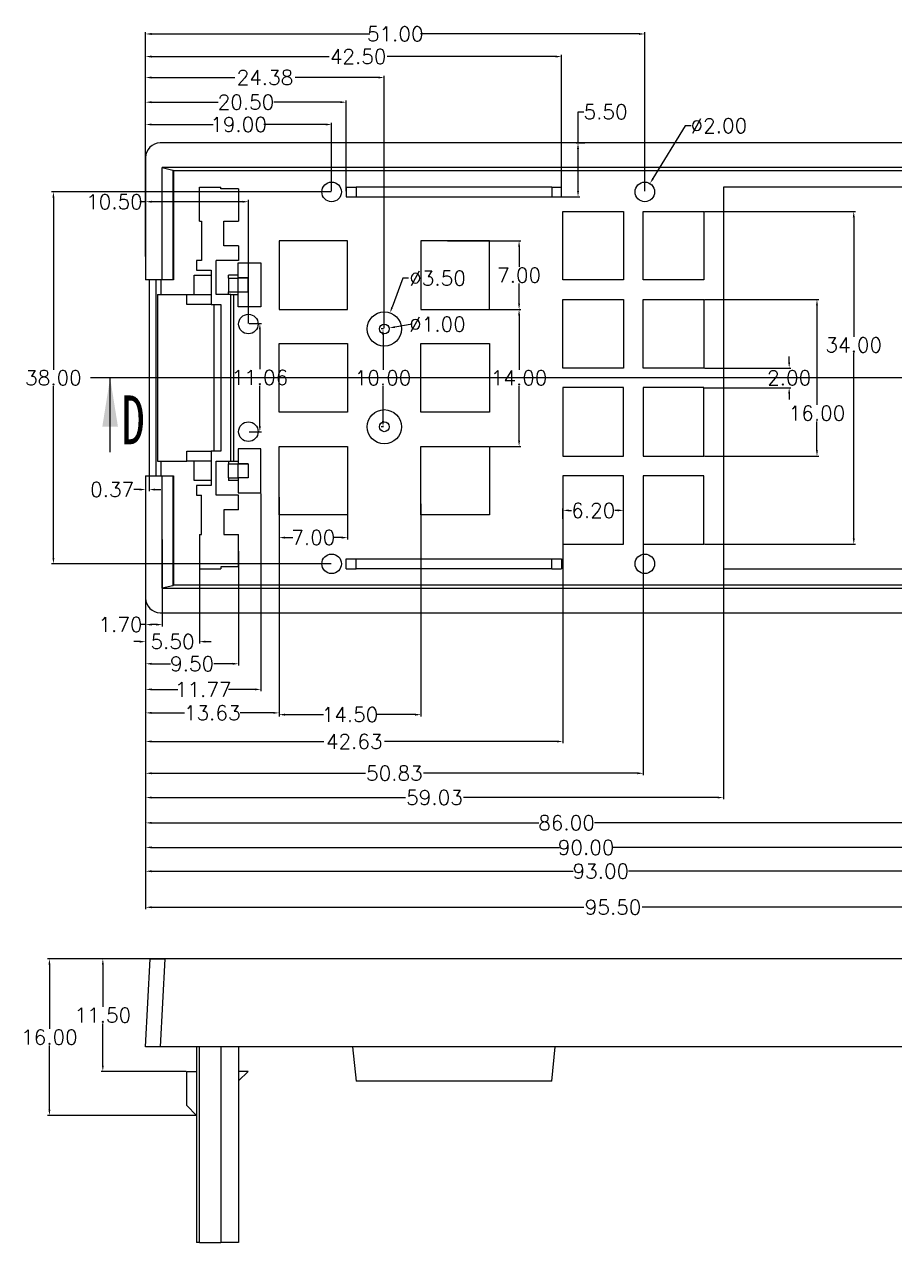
# Model space of a CAD drawing. Header units: inches. Extents: x 1113 to 3281, y 573 to 1166.
# Drawn here: x 2185.3 to 2274.2, y 757.9 to 882.3 of the extents above; entities that cross this region are included whole.
import ezdxf

# ---------------------------------------------------------------- set-up
doc = ezdxf.new("R2010")
doc.units = ezdxf.units.IN
doc.styles.add('SLDTEXTSTYLE6', font='TXT', dxfattribs={"width": 0.7})
doc.styles.get("Standard").update_dxf_attribs({"font": 'txt', "bigfont": 'gbcbig.shx'})
doc.dimstyles.new('2', dxfattribs={"dimtxt": 1.5, "dimasz": 0.6, "dimexe": 0.18, "dimexo": 0.0625, "dimgap": 0.09, "dimtad": 0, "dimtih": 1, "dimtoh": 1, "dimzin": 0, "dimdsep": 46, "dimtxsty": 'Standard', "dimcen": 0, "dimadec": 0, "dimazin": 2, "dimtfac": 1, "dimtofl": 0, "dimtmove": 0, "dimatfit": 3, "dimfxl": 0, "dimtolj": 1, "dimtzin": 0, "dimarcsym": 0})

# ---------------------------------------------------------------- blocks, each defined once
blk = doc.blocks.new('*D367')
at = {"color": 0, "lineweight": -2, "transparency": 16777216}
for p, q in [((2197.72, 829.7), (2197.72, 820.82)), ((2199.42, 829.7), (2199.42, 820.82)), ((2197.72, 821), (2197.12, 821)), ((2198.82, 821), (2198.32, 821))]:
    blk.add_line(p, q, dxfattribs=at)
at = {"color": 0, "transparency": 16777216}
for points in [[(2198.32, 821.1), (2198.32, 820.9), (2197.72, 821)], [(2198.82, 821.1), (2198.82, 820.9), (2199.42, 821)]]:
    blk.add_solid(points, dxfattribs=at)
at = {"layer": 'Defpoints', "color": 0, "transparency": 16777216}
for p in [(2197.72, 829.76), (2199.42, 829.76), (2197.72, 821)]:
    blk.add_point(p, dxfattribs=at)
at = {"color": 0, "transparency": 16777216, "insert": (2195.15, 821), "char_height": 1.5, "attachment_point": 5}
blk.add_mtext('\\A1;1.70', dxfattribs=at)
blk = doc.blocks.new('*D368')
at = {"color": 0, "lineweight": -2, "transparency": 16777216}
for p, q in [((2198.08, 837.54), (2198.08, 834.62)), ((2197.72, 835.35), (2197.72, 834.62)), ((2197.12, 834.8), (2196.52, 834.8)), ((2198.68, 834.8), (2199.28, 834.8))]:
    blk.add_line(p, q, dxfattribs=at)
at = {"color": 0, "transparency": 16777216}
for points in [[(2197.12, 834.9), (2197.12, 834.7), (2197.72, 834.8)], [(2198.68, 834.9), (2198.68, 834.7), (2198.08, 834.8)]]:
    blk.add_solid(points, dxfattribs=at)
at = {"layer": 'Defpoints', "color": 0, "transparency": 16777216}
for p in [(2198.08, 837.61), (2197.72, 835.41), (2197.72, 834.8)]:
    blk.add_point(p, dxfattribs=at)
at = {"color": 0, "transparency": 16777216, "insert": (2194.3, 834.8), "char_height": 1.5, "attachment_point": 5}
blk.add_mtext('\\A1;0.37', dxfattribs=at)
blk = doc.blocks.new('*D369')
at = {"color": 0, "lineweight": -2, "transparency": 16777216}
for p, q in [((2197.72, 830.43), (2197.72, 819.08)), ((2203.22, 828.4), (2203.22, 819.08)), ((2197.12, 819.26), (2196.52, 819.26)), ((2203.82, 819.26), (2204.42, 819.26))]:
    blk.add_line(p, q, dxfattribs=at)
at = {"color": 0, "transparency": 16777216}
for points in [[(2197.12, 819.36), (2197.12, 819.16), (2197.72, 819.26)], [(2203.82, 819.36), (2203.82, 819.16), (2203.22, 819.26)]]:
    blk.add_solid(points, dxfattribs=at)
at = {"layer": 'Defpoints', "color": 0, "transparency": 16777216}
for p in [(2197.72, 830.5), (2203.22, 828.46), (2203.22, 819.26)]:
    blk.add_point(p, dxfattribs=at)
at = {"color": 0, "transparency": 16777216, "insert": (2200.47, 819.26), "char_height": 1.5, "attachment_point": 5}
blk.add_mtext('\\A1;5.50', dxfattribs=at)
blk = doc.blocks.new('*D370')
at = {"color": 0, "lineweight": -2, "transparency": 16777216}
for p, q in [((2197.72, 829.7), (2197.72, 816.82)), ((2207.22, 828.5), (2207.22, 816.82)), ((2198.32, 817), (2200.25, 817)), ((2206.62, 817), (2204.68, 817))]:
    blk.add_line(p, q, dxfattribs=at)
at = {"color": 0, "transparency": 16777216}
for points in [[(2198.32, 817.1), (2198.32, 816.9), (2197.72, 817)], [(2206.62, 817.1), (2206.62, 816.9), (2207.22, 817)]]:
    blk.add_solid(points, dxfattribs=at)
at = {"layer": 'Defpoints', "color": 0, "transparency": 16777216}
for p in [(2197.72, 829.76), (2207.22, 828.56), (2207.22, 817)]:
    blk.add_point(p, dxfattribs=at)
at = {"color": 0, "transparency": 16777216, "insert": (2202.47, 817), "char_height": 1.5, "attachment_point": 5}
blk.add_mtext('\\A1;9.50', dxfattribs=at)
blk = doc.blocks.new('*D371')
at = {"color": 0, "lineweight": -2, "transparency": 16777216}
for p, q in [((2209.49, 834.4), (2209.49, 814.2)), ((2197.72, 831.05), (2197.72, 814.2)), ((2198.32, 814.38), (2201.01, 814.38)), ((2208.89, 814.38), (2206.19, 814.38))]:
    blk.add_line(p, q, dxfattribs=at)
at = {"color": 0, "transparency": 16777216}
for points in [[(2198.32, 814.48), (2198.32, 814.28), (2197.72, 814.38)], [(2208.89, 814.48), (2208.89, 814.28), (2209.49, 814.38)]]:
    blk.add_solid(points, dxfattribs=at)
at = {"layer": 'Defpoints', "color": 0, "transparency": 16777216}
for p in [(2209.49, 834.46), (2197.72, 831.11), (2209.49, 814.38)]:
    blk.add_point(p, dxfattribs=at)
at = {"color": 0, "transparency": 16777216, "insert": (2203.6, 814.38), "char_height": 1.5, "attachment_point": 5}
blk.add_mtext('\\A1;11.77', dxfattribs=at)
blk = doc.blocks.new('*D372')
at = {"color": 0, "lineweight": -2, "transparency": 16777216}
for p, q in [((2211.35, 832.15), (2211.35, 811.8)), ((2197.72, 828.5), (2197.72, 811.8)), ((2198.32, 811.98), (2201.69, 811.98)), ((2210.75, 811.98), (2207.37, 811.98))]:
    blk.add_line(p, q, dxfattribs=at)
at = {"color": 0, "transparency": 16777216}
for points in [[(2198.32, 812.08), (2198.32, 811.88), (2197.72, 811.98)], [(2210.75, 812.08), (2210.75, 811.88), (2211.35, 811.98)]]:
    blk.add_solid(points, dxfattribs=at)
at = {"layer": 'Defpoints', "color": 0, "transparency": 16777216}
for p in [(2211.35, 832.21), (2197.72, 828.56), (2211.35, 811.98)]:
    blk.add_point(p, dxfattribs=at)
at = {"color": 0, "transparency": 16777216, "insert": (2204.53, 811.98), "char_height": 1.5, "attachment_point": 5}
blk.add_mtext('\\A1;13.63', dxfattribs=at)
blk = doc.blocks.new('*D373')
at = {"color": 0, "lineweight": -2, "transparency": 16777216}
for p, q in [((2211.35, 834.03), (2211.35, 811.62)), ((2225.85, 833.34), (2225.85, 811.62)), ((2211.95, 811.8), (2215.88, 811.8)), ((2225.25, 811.8), (2221.31, 811.8))]:
    blk.add_line(p, q, dxfattribs=at)
at = {"color": 0, "transparency": 16777216}
for points in [[(2211.95, 811.9), (2211.95, 811.7), (2211.35, 811.8)], [(2225.25, 811.9), (2225.25, 811.7), (2225.85, 811.8)]]:
    blk.add_solid(points, dxfattribs=at)
at = {"layer": 'Defpoints', "color": 0, "transparency": 16777216}
for p in [(2211.35, 834.09), (2225.85, 833.4), (2225.85, 811.8)]:
    blk.add_point(p, dxfattribs=at)
at = {"color": 0, "transparency": 16777216, "insert": (2218.6, 811.8), "char_height": 1.5, "attachment_point": 5}
blk.add_mtext('\\A1;14.50', dxfattribs=at)
blk = doc.blocks.new('*D374')
at = {"color": 0, "lineweight": -2, "transparency": 16777216}
for p, q in [((2211.35, 834.03), (2211.35, 829.71)), ((2218.35, 833.48), (2218.35, 829.71)), ((2211.95, 829.89), (2212.76, 829.89)), ((2217.75, 829.89), (2216.94, 829.89))]:
    blk.add_line(p, q, dxfattribs=at)
at = {"color": 0, "transparency": 16777216}
for points in [[(2211.95, 829.99), (2211.95, 829.79), (2211.35, 829.89)], [(2217.75, 829.99), (2217.75, 829.79), (2218.35, 829.89)]]:
    blk.add_solid(points, dxfattribs=at)
at = {"layer": 'Defpoints', "color": 0, "transparency": 16777216}
for p in [(2211.35, 834.09), (2218.35, 833.55), (2211.35, 829.89)]:
    blk.add_point(p, dxfattribs=at)
at = {"color": 0, "transparency": 16777216, "insert": (2214.85, 829.89), "char_height": 1.5, "attachment_point": 5}
blk.add_mtext('\\A1;7.00', dxfattribs=at)
blk = doc.blocks.new('*D375')
at = {"color": 0, "lineweight": -2, "transparency": 16777216}
for p, q in [((2240.35, 832.65), (2240.35, 808.88)), ((2197.72, 830.98), (2197.72, 808.88)), ((2198.32, 809.06), (2215.94, 809.06)), ((2239.75, 809.06), (2222.12, 809.06))]:
    blk.add_line(p, q, dxfattribs=at)
at = {"color": 0, "transparency": 16777216}
for points in [[(2198.32, 809.16), (2198.32, 808.96), (2197.72, 809.06)], [(2239.75, 809.16), (2239.75, 808.96), (2240.35, 809.06)]]:
    blk.add_solid(points, dxfattribs=at)
at = {"layer": 'Defpoints', "color": 0, "transparency": 16777216}
for p in [(2240.35, 832.71), (2197.72, 831.05), (2240.35, 809.06)]:
    blk.add_point(p, dxfattribs=at)
at = {"color": 0, "transparency": 16777216, "insert": (2219.03, 809.06), "char_height": 1.5, "attachment_point": 5}
blk.add_mtext('\\A1;42.63', dxfattribs=at)
blk = doc.blocks.new('*D376')
at = {"color": 0, "lineweight": -2, "transparency": 16777216}
for p, q in [((2248.55, 832.65), (2248.55, 805.63)), ((2197.72, 828.44), (2197.72, 805.63)), ((2198.32, 805.81), (2220.17, 805.81)), ((2247.95, 805.81), (2226.1, 805.81))]:
    blk.add_line(p, q, dxfattribs=at)
at = {"color": 0, "transparency": 16777216}
for points in [[(2198.32, 805.91), (2198.32, 805.71), (2197.72, 805.81)], [(2247.95, 805.91), (2247.95, 805.71), (2248.55, 805.81)]]:
    blk.add_solid(points, dxfattribs=at)
at = {"layer": 'Defpoints', "color": 0, "transparency": 16777216}
for p in [(2248.55, 832.71), (2197.72, 828.5), (2197.72, 805.81)]:
    blk.add_point(p, dxfattribs=at)
at = {"color": 0, "transparency": 16777216, "insert": (2223.13, 805.81), "char_height": 1.5, "attachment_point": 5}
blk.add_mtext('\\A1;50.83', dxfattribs=at)
blk = doc.blocks.new('*D377')
at = {"color": 0, "lineweight": -2, "transparency": 16777216}
for p, q in [((2240.35, 831.81), (2240.35, 832.85)), ((2246.55, 831.81), (2246.55, 832.85)), ((2240.95, 832.67), (2241.23, 832.67)), ((2245.95, 832.67), (2245.66, 832.67))]:
    blk.add_line(p, q, dxfattribs=at)
at = {"color": 0, "transparency": 16777216}
for points in [[(2240.95, 832.77), (2240.95, 832.57), (2240.35, 832.67)], [(2245.95, 832.77), (2245.95, 832.57), (2246.55, 832.67)]]:
    blk.add_solid(points, dxfattribs=at)
at = {"layer": 'Defpoints', "color": 0, "transparency": 16777216}
for p in [(2240.35, 832.67), (2240.35, 831.75), (2246.55, 831.75)]:
    blk.add_point(p, dxfattribs=at)
at = {"color": 0, "transparency": 16777216, "insert": (2243.45, 832.67), "char_height": 1.5, "attachment_point": 5}
blk.add_mtext('\\A1;6.20', dxfattribs=at)
blk = doc.blocks.new('*D378')
at = {"color": 0, "lineweight": -2, "transparency": 16777216}
for p, q in [((2256.75, 830.74), (2256.75, 803.15)), ((2197.72, 828.5), (2197.72, 803.15)), ((2198.32, 803.33), (2224.27, 803.33)), ((2256.15, 803.33), (2230.2, 803.33))]:
    blk.add_line(p, q, dxfattribs=at)
at = {"color": 0, "transparency": 16777216}
for points in [[(2198.32, 803.43), (2198.32, 803.23), (2197.72, 803.33)], [(2256.15, 803.43), (2256.15, 803.23), (2256.75, 803.33)]]:
    blk.add_solid(points, dxfattribs=at)
at = {"layer": 'Defpoints', "color": 0, "transparency": 16777216}
for p in [(2256.75, 830.8), (2197.72, 828.56), (2256.75, 803.33)]:
    blk.add_point(p, dxfattribs=at)
at = {"color": 0, "transparency": 16777216, "insert": (2227.23, 803.33), "char_height": 1.5, "attachment_point": 5}
blk.add_mtext('\\A1;59.03', dxfattribs=at)
blk = doc.blocks.new('*D379')
at = {"color": 0, "lineweight": -2, "transparency": 16777216}
for p, q in [((2197.72, 829.02), (2197.72, 800.56)), ((2283.72, 828.5), (2283.72, 800.56)), ((2198.32, 800.74), (2237.88, 800.74)), ((2283.12, 800.74), (2243.56, 800.74))]:
    blk.add_line(p, q, dxfattribs=at)
at = {"color": 0, "transparency": 16777216}
for points in [[(2198.32, 800.84), (2198.32, 800.64), (2197.72, 800.74)], [(2283.12, 800.84), (2283.12, 800.64), (2283.72, 800.74)]]:
    blk.add_solid(points, dxfattribs=at)
at = {"layer": 'Defpoints', "color": 0, "transparency": 16777216}
for p in [(2197.72, 829.09), (2283.72, 828.56), (2197.72, 800.74)]:
    blk.add_point(p, dxfattribs=at)
at = {"color": 0, "transparency": 16777216, "insert": (2240.72, 800.74), "char_height": 1.5, "attachment_point": 5}
blk.add_mtext('\\A1;86.00', dxfattribs=at)
blk = doc.blocks.new('*D380')
at = {"color": 0, "lineweight": -2, "transparency": 16777216}
for p, q in [((2287.72, 828.4), (2287.72, 798.06)), ((2197.72, 827.2), (2197.72, 798.06)), ((2198.32, 798.24), (2240, 798.24)), ((2287.12, 798.24), (2245.43, 798.24))]:
    blk.add_line(p, q, dxfattribs=at)
at = {"color": 0, "transparency": 16777216}
for points in [[(2198.32, 798.34), (2198.32, 798.14), (2197.72, 798.24)], [(2287.12, 798.34), (2287.12, 798.14), (2287.72, 798.24)]]:
    blk.add_solid(points, dxfattribs=at)
at = {"layer": 'Defpoints', "color": 0, "transparency": 16777216}
for p in [(2287.72, 828.46), (2197.72, 827.27), (2197.72, 798.24)]:
    blk.add_point(p, dxfattribs=at)
at = {"color": 0, "transparency": 16777216, "insert": (2242.72, 798.24), "char_height": 1.5, "attachment_point": 5}
blk.add_mtext('\\A1;90.00', dxfattribs=at)
blk = doc.blocks.new('*D381')
at = {"color": 0, "lineweight": -2, "transparency": 16777216}
for p, q in [((2290.71, 827.72), (2290.71, 795.62)), ((2197.72, 825.2), (2197.72, 795.62)), ((2198.32, 795.8), (2241.38, 795.8)), ((2290.11, 795.8), (2247.06, 795.8))]:
    blk.add_line(p, q, dxfattribs=at)
at = {"color": 0, "transparency": 16777216}
for points in [[(2198.32, 795.9), (2198.32, 795.7), (2197.72, 795.8)], [(2290.11, 795.9), (2290.11, 795.7), (2290.71, 795.8)]]:
    blk.add_solid(points, dxfattribs=at)
at = {"layer": 'Defpoints', "color": 0, "transparency": 16777216}
for p in [(2290.71, 827.78), (2197.72, 825.26), (2290.71, 795.8)]:
    blk.add_point(p, dxfattribs=at)
at = {"color": 0, "transparency": 16777216, "insert": (2244.22, 795.8), "char_height": 1.5, "attachment_point": 5}
blk.add_mtext('\\A1;93.00', dxfattribs=at)
blk = doc.blocks.new('*D382')
at = {"color": 0, "lineweight": -2, "transparency": 16777216}
for p, q in [((2293.22, 826.85), (2293.22, 791.94)), ((2197.72, 825.2), (2197.72, 791.94)), ((2198.32, 792.12), (2242.5, 792.12)), ((2292.62, 792.12), (2248.43, 792.12))]:
    blk.add_line(p, q, dxfattribs=at)
at = {"color": 0, "transparency": 16777216}
for points in [[(2198.32, 792.22), (2198.32, 792.02), (2197.72, 792.12)], [(2292.62, 792.22), (2292.62, 792.02), (2293.22, 792.12)]]:
    blk.add_solid(points, dxfattribs=at)
at = {"layer": 'Defpoints', "color": 0, "transparency": 16777216}
for p in [(2293.22, 826.91), (2197.72, 825.26), (2197.72, 792.12)]:
    blk.add_point(p, dxfattribs=at)
at = {"color": 0, "transparency": 16777216, "insert": (2245.47, 792.12), "char_height": 1.5, "attachment_point": 5}
blk.add_mtext('\\A1;95.50', dxfattribs=at)
blk = doc.blocks.new('*D383')
at = {"color": 0, "lineweight": -2, "transparency": 16777216}
for p, q in [((2197.72, 863.51), (2197.72, 872.28)), ((2198.32, 872.1), (2204.63, 872.1)), ((2216.12, 872.1), (2209.81, 872.1)), ((2216.72, 865.28), (2216.72, 872.28))]:
    blk.add_line(p, q, dxfattribs=at)
at = {"color": 0, "transparency": 16777216}
for points in [[(2198.32, 872.2), (2198.32, 872), (2197.72, 872.1)], [(2216.12, 872.2), (2216.12, 872), (2216.72, 872.1)]]:
    blk.add_solid(points, dxfattribs=at)
at = {"layer": 'Defpoints', "color": 0, "transparency": 16777216}
for p in [(2216.72, 872.1), (2216.72, 865.21), (2197.72, 863.45)]:
    blk.add_point(p, dxfattribs=at)
at = {"color": 0, "transparency": 16777216, "insert": (2207.22, 872.1), "char_height": 1.5, "attachment_point": 5}
blk.add_mtext('\\A1;19.00', dxfattribs=at)
blk = doc.blocks.new('*D384')
at = {"color": 0, "lineweight": -2, "transparency": 16777216}
for p, q in [((2197.72, 863.51), (2197.72, 874.56)), ((2198.32, 874.38), (2205.13, 874.38)), ((2217.62, 874.38), (2210.81, 874.38)), ((2218.22, 865.28), (2218.22, 874.56))]:
    blk.add_line(p, q, dxfattribs=at)
at = {"color": 0, "transparency": 16777216}
for points in [[(2198.32, 874.48), (2198.32, 874.28), (2197.72, 874.38)], [(2217.62, 874.48), (2217.62, 874.28), (2218.22, 874.38)]]:
    blk.add_solid(points, dxfattribs=at)
at = {"layer": 'Defpoints', "color": 0, "transparency": 16777216}
for p in [(2218.22, 874.38), (2218.22, 865.21), (2197.72, 863.45)]:
    blk.add_point(p, dxfattribs=at)
at = {"color": 0, "transparency": 16777216, "insert": (2207.97, 874.38), "char_height": 1.5, "attachment_point": 5}
blk.add_mtext('\\A1;20.50', dxfattribs=at)
blk = doc.blocks.new('*D385')
at = {"color": 0, "lineweight": -2, "transparency": 16777216}
for p, q in [((2197.72, 863.51), (2197.72, 879.22)), ((2198.32, 879.04), (2216.46, 879.04)), ((2239.62, 879.04), (2222.39, 879.04)), ((2240.22, 865.18), (2240.22, 879.22))]:
    blk.add_line(p, q, dxfattribs=at)
at = {"color": 0, "transparency": 16777216}
for points in [[(2198.32, 879.14), (2198.32, 878.94), (2197.72, 879.04)], [(2239.62, 879.14), (2239.62, 878.94), (2240.22, 879.04)]]:
    blk.add_solid(points, dxfattribs=at)
at = {"layer": 'Defpoints', "color": 0, "transparency": 16777216}
for p in [(2197.72, 879.04), (2240.22, 865.12), (2197.72, 863.45)]:
    blk.add_point(p, dxfattribs=at)
at = {"color": 0, "transparency": 16777216, "insert": (2219.43, 879.04), "char_height": 1.5, "attachment_point": 5}
blk.add_mtext('\\A1;42.50', dxfattribs=at)
blk = doc.blocks.new('*D386')
at = {"color": 0, "lineweight": -2, "transparency": 16777216}
for p, q in [((2197.72, 863.51), (2197.72, 881.53)), ((2198.32, 881.35), (2220.63, 881.35)), ((2248.12, 881.35), (2225.81, 881.35)), ((2248.72, 865.28), (2248.72, 881.53))]:
    blk.add_line(p, q, dxfattribs=at)
at = {"color": 0, "transparency": 16777216}
for points in [[(2198.32, 881.45), (2198.32, 881.25), (2197.72, 881.35)], [(2248.12, 881.45), (2248.12, 881.25), (2248.72, 881.35)]]:
    blk.add_solid(points, dxfattribs=at)
at = {"layer": 'Defpoints', "color": 0, "transparency": 16777216}
for p in [(2248.72, 881.35), (2248.72, 865.21), (2197.72, 863.45)]:
    blk.add_point(p, dxfattribs=at)
at = {"color": 0, "transparency": 16777216, "insert": (2223.22, 881.35), "char_height": 1.5, "attachment_point": 5}
blk.add_mtext('\\A1;51.00', dxfattribs=at)
blk = doc.blocks.new('*D387')
at = {"color": 0, "lineweight": -2, "transparency": 16777216}
for p, q in [((2197.72, 864.21), (2197.12, 864.21)), ((2197.72, 861.34), (2197.72, 864.39)), ((2207.62, 864.21), (2198.32, 864.21)), ((2208.22, 851.78), (2208.22, 864.39))]:
    blk.add_line(p, q, dxfattribs=at)
at = {"color": 0, "transparency": 16777216}
for points in [[(2198.32, 864.31), (2198.32, 864.11), (2197.72, 864.21)], [(2207.62, 864.31), (2207.62, 864.11), (2208.22, 864.21)]]:
    blk.add_solid(points, dxfattribs=at)
at = {"layer": 'Defpoints', "color": 0, "transparency": 16777216}
for p in [(2208.22, 864.21), (2197.72, 861.28), (2208.22, 851.71)]:
    blk.add_point(p, dxfattribs=at)
at = {"color": 0, "transparency": 16777216, "insert": (2194.53, 864.21), "char_height": 1.5, "attachment_point": 5}
blk.add_mtext('\\A1;10.50', dxfattribs=at)
blk = doc.blocks.new('*D388')
at = {"color": 0, "lineweight": -2, "transparency": 16777216}
for p, q in [((2197.72, 858.63), (2197.72, 877.08)), ((2198.32, 876.9), (2206.82, 876.9)), ((2221.5, 876.9), (2213, 876.9)), ((2222.1, 851.28), (2222.1, 877.08))]:
    blk.add_line(p, q, dxfattribs=at)
at = {"color": 0, "transparency": 16777216}
for points in [[(2198.32, 877), (2198.32, 876.8), (2197.72, 876.9)], [(2221.5, 877), (2221.5, 876.8), (2222.1, 876.9)]]:
    blk.add_solid(points, dxfattribs=at)
at = {"layer": 'Defpoints', "color": 0, "transparency": 16777216}
for p in [(2222.1, 876.9), (2197.72, 858.57), (2222.1, 851.21)]:
    blk.add_point(p, dxfattribs=at)
at = {"color": 0, "transparency": 16777216, "insert": (2209.91, 876.9), "char_height": 1.5, "attachment_point": 5}
blk.add_mtext('\\A1;24.38', dxfattribs=at)
blk = doc.blocks.new('*D396')
at = {"color": 0, "lineweight": -2, "transparency": 16777216}
for p, q in [((2263.46, 847.81), (2263.46, 848.41)), ((2254.81, 847.21), (2263.64, 847.21)), ((2254.81, 845.21), (2263.64, 845.21)), ((2263.46, 844.61), (2263.46, 844.01))]:
    blk.add_line(p, q, dxfattribs=at)
at = {"color": 0, "transparency": 16777216}
for points in [[(2263.36, 847.81), (2263.56, 847.81), (2263.46, 847.21)], [(2263.36, 844.61), (2263.56, 844.61), (2263.46, 845.21)]]:
    blk.add_solid(points, dxfattribs=at)
at = {"layer": 'Defpoints', "color": 0, "transparency": 16777216}
for p in [(2254.75, 847.21), (2263.46, 847.21), (2254.75, 845.21)]:
    blk.add_point(p, dxfattribs=at)
at = {"color": 0, "transparency": 16777216, "insert": (2263.46, 846.21), "char_height": 1.5, "attachment_point": 5}
blk.add_mtext('\\A1;2.00', dxfattribs=at)
blk = doc.blocks.new('*D397')
at = {"color": 0, "lineweight": -2, "transparency": 16777216}
for p, q in [((2254.81, 854.21), (2266.48, 854.21)), ((2266.3, 853.61), (2266.3, 843.44)), ((2266.3, 838.81), (2266.3, 841.76)), ((2254.81, 838.21), (2266.48, 838.21))]:
    blk.add_line(p, q, dxfattribs=at)
at = {"color": 0, "transparency": 16777216}
for points in [[(2266.2, 853.61), (2266.4, 853.61), (2266.3, 854.21)], [(2266.2, 838.81), (2266.4, 838.81), (2266.3, 838.21)]]:
    blk.add_solid(points, dxfattribs=at)
at = {"layer": 'Defpoints', "color": 0, "transparency": 16777216}
for p in [(2254.75, 854.21), (2266.3, 854.21), (2254.75, 838.21)]:
    blk.add_point(p, dxfattribs=at)
at = {"color": 0, "transparency": 16777216, "insert": (2266.3, 842.6), "char_height": 1.5, "attachment_point": 5}
blk.add_mtext('\\A1;16.00', dxfattribs=at)
blk = doc.blocks.new('*D398')
at = {"color": 0, "lineweight": -2, "transparency": 16777216}
for p, q in [((2254.81, 863.21), (2270.24, 863.21)), ((2270.06, 862.61), (2270.06, 850.41)), ((2270.06, 829.81), (2270.06, 848.73)), ((2254.81, 829.21), (2270.24, 829.21))]:
    blk.add_line(p, q, dxfattribs=at)
at = {"color": 0, "transparency": 16777216}
for points in [[(2269.96, 862.61), (2270.16, 862.61), (2270.06, 863.21)], [(2269.96, 829.81), (2270.16, 829.81), (2270.06, 829.21)]]:
    blk.add_solid(points, dxfattribs=at)
at = {"layer": 'Defpoints', "color": 0, "transparency": 16777216}
for p in [(2254.75, 863.21), (2270.06, 863.21), (2254.75, 829.21)]:
    blk.add_point(p, dxfattribs=at)
at = {"color": 0, "transparency": 16777216, "insert": (2270.06, 849.57), "char_height": 1.5, "attachment_point": 5}
blk.add_mtext('\\A1;34.00', dxfattribs=at)
blk = doc.blocks.new('*D399')
at = {"color": 0, "lineweight": -2, "transparency": 16777216}
for p, q in [((2222.03, 851.21), (2221.79, 851.21)), ((2221.97, 850.61), (2221.97, 847.05)), ((2221.97, 841.81), (2221.97, 845.37)), ((2222.03, 841.21), (2221.79, 841.21))]:
    blk.add_line(p, q, dxfattribs=at)
at = {"color": 0, "transparency": 16777216}
for points in [[(2221.87, 850.61), (2222.07, 850.61), (2221.97, 851.21)], [(2221.87, 841.81), (2222.07, 841.81), (2221.97, 841.21)]]:
    blk.add_solid(points, dxfattribs=at)
at = {"layer": 'Defpoints', "color": 0, "transparency": 16777216}
for p in [(2221.97, 851.21), (2222.1, 851.21), (2222.1, 841.21)]:
    blk.add_point(p, dxfattribs=at)
at = {"color": 0, "transparency": 16777216, "insert": (2221.97, 846.21), "char_height": 1.5, "attachment_point": 5}
blk.add_mtext('\\A1;10.00', dxfattribs=at)
blk = doc.blocks.new('*D400')
at = {"color": 0, "lineweight": -2, "transparency": 16777216}
for p, q in [((2208.28, 851.78), (2209.57, 851.78)), ((2209.39, 851.18), (2209.39, 847.09)), ((2209.39, 841.31), (2209.39, 845.41)), ((2208.28, 840.71), (2209.57, 840.71))]:
    blk.add_line(p, q, dxfattribs=at)
at = {"color": 0, "transparency": 16777216}
for points in [[(2209.29, 851.18), (2209.49, 851.18), (2209.39, 851.78)], [(2209.29, 841.31), (2209.49, 841.31), (2209.39, 840.71)]]:
    blk.add_solid(points, dxfattribs=at)
at = {"layer": 'Defpoints', "color": 0, "transparency": 16777216}
for p in [(2208.22, 851.78), (2209.39, 851.78), (2208.22, 840.71)]:
    blk.add_point(p, dxfattribs=at)
at = {"color": 0, "transparency": 16777216, "insert": (2209.39, 846.25), "char_height": 1.5, "attachment_point": 5}
blk.add_mtext('\\A1;11.06', dxfattribs=at)
blk = doc.blocks.new('*D401')
at = {"color": 0, "lineweight": -2, "transparency": 16777216}
for p, q in [((2231.54, 853.21), (2236.05, 853.21)), ((2235.87, 852.61), (2235.87, 847.05)), ((2235.87, 839.81), (2235.87, 845.37)), ((2232.91, 839.21), (2236.05, 839.21))]:
    blk.add_line(p, q, dxfattribs=at)
at = {"color": 0, "transparency": 16777216}
for points in [[(2235.77, 852.61), (2235.97, 852.61), (2235.87, 853.21)], [(2235.77, 839.81), (2235.97, 839.81), (2235.87, 839.21)]]:
    blk.add_solid(points, dxfattribs=at)
at = {"layer": 'Defpoints', "color": 0, "transparency": 16777216}
for p in [(2231.48, 853.21), (2235.87, 853.21), (2232.85, 839.21)]:
    blk.add_point(p, dxfattribs=at)
at = {"color": 0, "transparency": 16777216, "insert": (2235.87, 846.21), "char_height": 1.5, "attachment_point": 5}
blk.add_mtext('\\A1;14.00', dxfattribs=at)
blk = doc.blocks.new('*D402')
at = {"color": 0, "lineweight": -2, "transparency": 16777216}
for p, q in [((2228.57, 860.21), (2236.05, 860.21)), ((2235.87, 859.61), (2235.87, 857.55)), ((2235.87, 853.81), (2235.87, 855.87)), ((2229.41, 853.21), (2236.05, 853.21))]:
    blk.add_line(p, q, dxfattribs=at)
at = {"color": 0, "transparency": 16777216}
for points in [[(2235.77, 859.61), (2235.97, 859.61), (2235.87, 860.21)], [(2235.77, 853.81), (2235.97, 853.81), (2235.87, 853.21)]]:
    blk.add_solid(points, dxfattribs=at)
at = {"layer": 'Defpoints', "color": 0, "transparency": 16777216}
for p in [(2228.5, 860.21), (2235.87, 860.21), (2229.35, 853.21)]:
    blk.add_point(p, dxfattribs=at)
at = {"color": 0, "transparency": 16777216, "insert": (2235.87, 856.71), "char_height": 1.5, "attachment_point": 5}
blk.add_mtext('\\A1;7.00', dxfattribs=at)
blk = doc.blocks.new('*D403')
at = {"color": 0, "lineweight": -2, "transparency": 16777216}
for p, q in [((2241.89, 870.21), (2241.89, 873.4)), ((2241.89, 873.4), (2242.49, 873.4)), ((2242.57, 870.21), (2241.71, 870.21)), ((2241.89, 865.31), (2241.89, 869.61)), ((2235.94, 864.71), (2242.07, 864.71))]:
    blk.add_line(p, q, dxfattribs=at)
at = {"color": 0, "transparency": 16777216}
for points in [[(2241.79, 869.61), (2241.99, 869.61), (2241.89, 870.21)], [(2241.79, 865.31), (2241.99, 865.31), (2241.89, 864.71)]]:
    blk.add_solid(points, dxfattribs=at)
at = {"layer": 'Defpoints', "color": 0, "transparency": 16777216}
for p in [(2241.89, 870.21), (2242.64, 870.21), (2235.87, 864.71)]:
    blk.add_point(p, dxfattribs=at)
at = {"color": 0, "transparency": 16777216, "insert": (2244.71, 873.4), "char_height": 1.5, "attachment_point": 5}
blk.add_mtext('\\A1;5.50', dxfattribs=at)
blk = doc.blocks.new('*D404')
at = {"color": 0, "lineweight": -2, "transparency": 16777216}
for p, q in [((2216.66, 865.21), (2188.12, 865.21)), ((2188.3, 864.61), (2188.3, 847.05)), ((2188.3, 827.81), (2188.3, 845.37)), ((2216.66, 827.21), (2188.12, 827.21))]:
    blk.add_line(p, q, dxfattribs=at)
at = {"color": 0, "transparency": 16777216}
for points in [[(2188.2, 864.61), (2188.4, 864.61), (2188.3, 865.21)], [(2188.2, 827.81), (2188.4, 827.81), (2188.3, 827.21)]]:
    blk.add_solid(points, dxfattribs=at)
at = {"layer": 'Defpoints', "color": 0, "transparency": 16777216}
for p in [(2216.72, 865.21), (2188.3, 827.21), (2216.72, 827.21)]:
    blk.add_point(p, dxfattribs=at)
at = {"color": 0, "transparency": 16777216, "insert": (2188.3, 846.21), "char_height": 1.5, "attachment_point": 5}
blk.add_mtext('\\A1;38.00', dxfattribs=at)
blk = doc.blocks.new('*D405')
at = {"color": 0, "lineweight": -2, "transparency": 16777216}
for p, q in [((2223.98, 856.4), (2222.9, 853.42)), ((2224.58, 856.4), (2223.98, 856.4))]:
    blk.add_line(p, q, dxfattribs=at)
at = {"color": 0, "transparency": 16777216}
blk.add_solid([(2222.8, 853.46), (2222.99, 853.39), (2222.69, 852.86)], dxfattribs=at)
at = {"layer": 'Defpoints', "color": 0, "transparency": 16777216}
for p in [(2222.69, 852.86), (2221.5, 849.57)]:
    blk.add_point(p, dxfattribs=at)
at = {"color": 0, "transparency": 16777216, "insert": (2227.54, 856.4), "char_height": 1.5, "attachment_point": 5}
blk.add_mtext('\\A1;∅3.50', dxfattribs=at)
blk = doc.blocks.new('*D406')
at = {"color": 0, "lineweight": -2, "transparency": 16777216}
blk.add_line((2224.94, 851.69), (2223.18, 851.39), dxfattribs=at)
at = {"color": 0, "transparency": 16777216}
blk.add_solid([(2223.16, 851.49), (2223.2, 851.3), (2222.59, 851.3)], dxfattribs=at)
at = {"layer": 'Defpoints', "color": 0, "transparency": 16777216}
for p in [(2221.6, 851.13), (2222.59, 851.3)]:
    blk.add_point(p, dxfattribs=at)
at = {"color": 0, "transparency": 16777216, "insert": (2227.53, 851.69), "char_height": 1.5, "attachment_point": 5}
blk.add_mtext('\\A1;∅1.00', dxfattribs=at)
blk = doc.blocks.new('*D407')
at = {"color": 0, "lineweight": -2, "transparency": 16777216}
for p, q in [((2252.84, 871.98), (2249.55, 866.58)), ((2253.44, 871.98), (2252.84, 871.98))]:
    blk.add_line(p, q, dxfattribs=at)
at = {"color": 0, "transparency": 16777216}
blk.add_solid([(2249.47, 866.63), (2249.64, 866.53), (2249.24, 866.07)], dxfattribs=at)
at = {"layer": 'Defpoints', "color": 0, "transparency": 16777216}
for p in [(2249.24, 866.07), (2248.2, 864.36)]:
    blk.add_point(p, dxfattribs=at)
at = {"color": 0, "transparency": 16777216, "insert": (2256.28, 871.98), "char_height": 1.5, "attachment_point": 5}
blk.add_mtext('\\A1;∅2.00', dxfattribs=at)
blk = doc.blocks.new('*D413')
at = {"color": 0, "lineweight": -2, "transparency": 16777216}
for p, q in [((2202.33, 786.85), (2193.17, 786.85)), ((2193.35, 786.25), (2193.35, 781.94)), ((2193.35, 775.95), (2193.35, 780.26)), ((2201.86, 775.35), (2193.17, 775.35))]:
    blk.add_line(p, q, dxfattribs=at)
at = {"color": 0, "transparency": 16777216}
for points in [[(2193.25, 786.25), (2193.45, 786.25), (2193.35, 786.85)], [(2193.25, 775.95), (2193.45, 775.95), (2193.35, 775.35)]]:
    blk.add_solid(points, dxfattribs=at)
at = {"layer": 'Defpoints', "color": 0, "transparency": 16777216}
for p in [(2202.4, 786.85), (2193.35, 775.35), (2201.92, 775.35)]:
    blk.add_point(p, dxfattribs=at)
at = {"color": 0, "transparency": 16777216, "insert": (2193.35, 781.1), "char_height": 1.5, "attachment_point": 5}
blk.add_mtext('\\A1;11.50', dxfattribs=at)
blk = doc.blocks.new('*D414')
at = {"color": 0, "lineweight": -2, "transparency": 16777216}
for p, q in [((2204.38, 786.85), (2187.71, 786.85)), ((2187.89, 786.25), (2187.89, 779.69)), ((2187.89, 771.45), (2187.89, 778.01)), ((2202.86, 770.85), (2187.71, 770.85))]:
    blk.add_line(p, q, dxfattribs=at)
at = {"color": 0, "transparency": 16777216}
for points in [[(2187.79, 786.25), (2187.99, 786.25), (2187.89, 786.85)], [(2187.79, 771.45), (2187.99, 771.45), (2187.89, 770.85)]]:
    blk.add_solid(points, dxfattribs=at)
at = {"layer": 'Defpoints', "color": 0, "transparency": 16777216}
for p in [(2187.89, 786.85), (2204.45, 786.85), (2202.92, 770.85)]:
    blk.add_point(p, dxfattribs=at)
at = {"color": 0, "transparency": 16777216, "insert": (2187.89, 778.85), "char_height": 1.5, "attachment_point": 5}
blk.add_mtext('\\A1;16.00', dxfattribs=at)

msp = doc.modelspace()

# ---------------------------------------------------------------- linework, layer by layer
at = {"color": 7, "linetype": 'Continuous', "lineweight": 15}
for p, q in [((2291.72, 870.214), (2199.216, 870.214)), ((2197.718, 868.716), (2197.718, 856.214)), ((2199.421, 867.711), (2200.483, 867.449)), ((2290.714, 867.711), (2199.421, 867.711)), ((2199.421, 856.214), (2199.421, 867.711)), ((2200.483, 867.449), (2200.562, 867.37)), ((2200.483, 867.449), (2200.483, 856.214)), ((2284.218, 867.37), (2200.562, 867.37)), ((2200.562, 867.37), (2200.562, 856.214)), ((2203.218, 862.214), (2203.218, 865.714)), ((2203.218, 865.714), (2205.418, 865.714)), ((2205.418, 865.514), (2205.418, 865.714)), ((2207.218, 865.514), (2205.418, 865.514)), ((2207.218, 865.514), (2207.218, 862.214)), ((2218.218, 865.714), (2218.218, 864.714)), ((2218.218, 865.714), (2219.218, 865.714)), ((2219.218, 865.714), (2219.218, 864.714)), ((2239.218, 865.714), (2219.218, 865.714)), ((2239.218, 865.714), (2239.218, 864.714)), ((2239.218, 865.714), (2240.218, 865.714)), ((2240.218, 864.714), (2240.218, 865.714)), ((2283.718, 865.714), (2256.746, 865.714)), ((2256.746, 865.714), (2256.746, 826.714)), ((2218.218, 864.714), (2219.218, 864.714)), ((2219.218, 864.714), (2239.218, 864.714)), ((2239.218, 864.714), (2240.218, 864.714)), ((2240.346, 856.214), (2240.346, 863.214)), ((2240.346, 863.214), (2246.546, 863.214)), ((2246.546, 863.214), (2246.546, 856.214)), ((2248.546, 856.214), (2248.546, 863.214)), ((2248.546, 863.214), (2254.746, 863.214)), ((2254.746, 863.214), (2254.746, 856.214)), ((2203.218, 862.214), (2203.418, 862.214)), ((2203.418, 862.214), (2203.418, 858.214)), ((2205.718, 862.214), (2207.218, 862.214)), ((2205.718, 859.714), (2205.718, 862.214)), ((2218.346, 860.214), (2211.346, 860.214)), ((2211.346, 860.214), (2211.346, 853.214)), ((2218.346, 853.214), (2218.346, 860.214)), ((2232.846, 860.214), (2225.846, 860.214)), ((2225.846, 860.214), (2225.846, 853.214)), ((2232.846, 853.214), (2232.846, 860.214)), ((2207.218, 859.714), (2205.718, 859.714)), ((2207.218, 859.714), (2207.218, 858.214)), ((2203.418, 858.214), (2202.918, 858.214)), ((2202.918, 858.214), (2202.918, 857.214)), ((2204.918, 854.714), (2204.918, 858.214)), ((2207.218, 858.214), (2204.918, 858.214)), ((2207.189, 857.964), (2209.489, 857.964)), ((2207.189, 856.714), (2207.189, 857.964)), ((2209.489, 857.964), (2209.489, 853.464)), ((2202.689, 856.714), (2204.418, 856.714)), ((2202.689, 854.714), (2202.689, 856.714)), ((2202.918, 857.214), (2204.418, 857.214)), ((2204.418, 857.214), (2204.418, 853.714)), ((2207.189, 856.714), (2206.189, 856.714)), ((2206.189, 856.414), (2206.189, 856.714)), ((2206.189, 856.414), (2206.189, 855.014)), ((2206.189, 856.414), (2207.189, 856.414)), ((2207.189, 856.444), (2207.189, 856.714)), ((2208.189, 856.444), (2207.189, 856.444)), ((2207.189, 856.414), (2208.189, 856.444)), ((2207.189, 855.014), (2207.189, 856.414)), ((2208.189, 854.984), (2208.189, 856.444)), ((2199.421, 856.214), (2197.718, 856.214)), ((2198.085, 856.214), (2198.085, 836.214)), ((2198.81, 836.214), (2198.81, 856.214)), ((2199.31, 854.714), (2199.31, 856.214)), ((2200.483, 856.214), (2199.421, 856.214)), ((2200.562, 856.214), (2200.483, 856.214)), ((2246.546, 856.214), (2240.346, 856.214)), ((2254.746, 856.214), (2248.546, 856.214)), ((2198.918, 854.714), (2198.918, 837.714)), ((2198.918, 854.714), (2201.918, 854.714)), ((2201.918, 853.714), (2201.918, 854.714)), ((2201.918, 854.714), (2204.418, 854.714)), ((2206.418, 854.714), (2204.918, 854.714)), ((2206.189, 855.014), (2207.189, 855.014)), ((2206.189, 854.714), (2206.189, 855.014)), ((2206.418, 837.714), (2206.418, 854.714)), ((2206.418, 854.714), (2206.689, 854.714)), ((2206.689, 854.714), (2207.189, 854.714)), ((2206.689, 854.714), (2206.689, 837.714)), ((2208.189, 854.984), (2207.189, 855.014)), ((2207.189, 854.714), (2207.189, 854.984)), ((2208.189, 854.984), (2207.189, 854.984)), ((2207.189, 853.464), (2207.189, 854.714)), ((2240.346, 847.214), (2240.346, 854.214)), ((2240.346, 854.214), (2246.546, 854.214)), ((2246.546, 854.214), (2246.546, 847.214)), ((2248.546, 847.214), (2248.546, 854.214)), ((2248.546, 854.214), (2254.746, 854.214)), ((2254.746, 854.214), (2254.746, 847.214)), ((2204.418, 853.714), (2201.918, 853.714)), ((2204.418, 853.714), (2205.418, 853.714)), ((2204.689, 853.714), (2204.689, 838.714)), ((2205.418, 853.714), (2205.418, 838.714)), ((2209.489, 853.464), (2207.189, 853.464)), ((2211.346, 853.214), (2218.346, 853.214)), ((2225.846, 853.214), (2232.846, 853.214)), ((2211.346, 849.714), (2218.346, 849.714)), ((2211.346, 842.714), (2211.346, 849.714)), ((2218.346, 849.714), (2218.346, 842.714)), ((2225.846, 849.714), (2232.846, 849.714)), ((2225.846, 842.714), (2225.846, 849.714)), ((2232.846, 849.714), (2232.846, 842.714)), ((2246.546, 847.214), (2240.346, 847.214)), ((2254.746, 847.214), (2248.546, 847.214)), ((2246.546, 845.214), (2240.346, 845.214)), ((2240.346, 845.214), (2240.346, 838.214)), ((2246.546, 838.214), (2246.546, 845.214)), ((2254.746, 845.214), (2248.546, 845.214)), ((2248.546, 845.214), (2248.546, 838.214)), ((2254.746, 838.214), (2254.746, 845.214)), ((2218.346, 842.714), (2211.346, 842.714)), ((2232.846, 842.714), (2225.846, 842.714)), ((2211.346, 839.214), (2218.346, 839.214)), ((2211.346, 832.214), (2211.346, 839.214)), ((2218.346, 839.214), (2218.346, 832.214)), ((2225.846, 839.214), (2232.846, 839.214)), ((2225.846, 832.214), (2225.846, 839.214)), ((2232.846, 839.214), (2232.846, 832.214)), ((2201.918, 837.714), (2201.918, 838.714)), ((2201.918, 838.714), (2204.418, 838.714)), ((2205.418, 838.714), (2204.418, 838.714)), ((2204.418, 838.714), (2204.418, 835.214)), ((2209.489, 838.964), (2207.189, 838.964)), ((2207.189, 838.964), (2207.189, 837.714)), ((2209.489, 834.464), (2209.489, 838.964)), ((2240.346, 838.214), (2246.546, 838.214)), ((2248.546, 838.214), (2254.746, 838.214)), ((2198.918, 837.714), (2201.918, 837.714)), ((2199.31, 836.214), (2199.31, 837.714)), ((2204.418, 837.714), (2201.918, 837.714)), ((2202.689, 835.714), (2202.689, 837.714)), ((2204.918, 834.214), (2204.918, 837.714)), ((2204.918, 837.714), (2206.418, 837.714)), ((2206.189, 837.714), (2206.189, 837.414)), ((2206.189, 836.014), (2206.189, 837.414)), ((2206.189, 837.414), (2207.189, 837.414)), ((2206.418, 837.714), (2206.689, 837.714)), ((2206.689, 837.714), (2207.189, 837.714)), ((2207.189, 837.714), (2207.189, 837.444)), ((2208.189, 837.444), (2207.189, 837.444)), ((2207.189, 837.414), (2208.189, 837.444)), ((2207.189, 836.014), (2207.189, 837.414)), ((2208.189, 837.444), (2208.189, 835.984)), ((2197.718, 836.214), (2199.421, 836.214)), ((2197.718, 836.214), (2197.718, 823.712)), ((2199.421, 824.718), (2199.421, 836.214)), ((2199.421, 836.214), (2200.483, 836.214)), ((2200.483, 836.214), (2200.483, 824.979)), ((2200.483, 836.214), (2200.562, 836.214)), ((2200.562, 836.214), (2200.562, 825.058)), ((2204.418, 835.714), (2202.689, 835.714)), ((2206.189, 836.014), (2207.189, 836.014)), ((2206.189, 836.014), (2206.189, 835.714)), ((2207.189, 835.714), (2206.189, 835.714)), ((2208.189, 835.984), (2207.189, 836.014)), ((2207.189, 835.984), (2207.189, 835.714)), ((2208.189, 835.984), (2207.189, 835.984)), ((2207.189, 835.714), (2207.189, 834.464)), ((2246.546, 836.214), (2240.346, 836.214)), ((2240.346, 836.214), (2240.346, 829.214)), ((2246.546, 829.214), (2246.546, 836.214)), ((2254.746, 836.214), (2248.546, 836.214)), ((2248.546, 836.214), (2248.546, 829.214)), ((2254.746, 829.214), (2254.746, 836.214)), ((2204.418, 835.214), (2202.918, 835.214)), ((2202.918, 835.214), (2202.918, 834.214)), ((2202.918, 834.214), (2203.418, 834.214)), ((2203.418, 830.214), (2203.418, 834.214)), ((2207.218, 834.214), (2204.918, 834.214)), ((2207.189, 834.464), (2209.489, 834.464)), ((2207.218, 832.714), (2207.218, 834.214)), ((2205.718, 832.714), (2205.718, 830.214)), ((2207.218, 832.714), (2205.718, 832.714)), ((2218.346, 832.214), (2211.346, 832.214)), ((2232.846, 832.214), (2225.846, 832.214)), ((2203.218, 830.214), (2203.418, 830.214)), ((2203.218, 830.214), (2203.218, 826.714)), ((2205.718, 830.214), (2207.218, 830.214)), ((2207.218, 826.914), (2207.218, 830.214)), ((2240.346, 829.214), (2246.546, 829.214)), ((2248.546, 829.214), (2254.746, 829.214)), ((2203.218, 826.714), (2205.418, 826.714)), ((2205.418, 826.914), (2205.418, 826.714)), ((2207.218, 826.914), (2205.418, 826.914)), ((2218.218, 826.714), (2218.218, 827.714)), ((2218.218, 827.714), (2219.218, 827.714)), ((2218.218, 826.714), (2219.218, 826.714)), ((2219.218, 826.714), (2219.218, 827.714)), ((2219.218, 827.714), (2239.218, 827.714)), ((2239.218, 826.714), (2219.218, 826.714)), ((2239.218, 826.714), (2239.218, 827.714)), ((2239.218, 827.714), (2240.218, 827.714)), ((2239.218, 826.714), (2240.218, 826.714)), ((2240.218, 827.714), (2240.218, 826.714)), ((2256.746, 826.714), (2283.718, 826.714)), ((2200.483, 824.979), (2199.421, 824.718)), ((2199.421, 824.718), (2290.714, 824.718)), ((2200.483, 824.979), (2200.562, 825.058)), ((2200.562, 825.058), (2290.374, 825.058)), ((2199.216, 822.214), (2291.72, 822.214)), ((2197.718, 777.853), (2198.189, 786.853)), ((2198.189, 786.853), (2199.687, 786.853)), ((2199.687, 786.853), (2199.216, 777.853)), ((2291.248, 786.853), (2199.687, 786.853)), ((2199.216, 777.853), (2197.718, 777.853)), ((2291.72, 777.853), (2199.216, 777.853)), ((2202.918, 777.853), (2202.918, 757.853)), ((2203.218, 757.853), (2203.218, 777.853)), ((2205.418, 777.853), (2205.418, 757.853)), ((2207.218, 777.853), (2207.218, 757.853)), ((2218.868, 777.853), (2219.218, 774.353)), ((2239.218, 774.353), (2239.568, 777.853)), ((2201.918, 771.853), (2201.918, 775.353)), ((2201.918, 775.353), (2202.918, 775.353)), ((2208.189, 775.353), (2207.218, 775.353)), ((2207.218, 774.382), (2208.189, 775.353)), ((2239.218, 774.353), (2219.218, 774.353)), ((2201.918, 771.853), (2202.918, 770.853)), ((2203.218, 757.853), (2202.918, 757.853)), ((2203.218, 757.853), (2205.418, 757.853)), ((2207.218, 757.853), (2205.418, 757.853))]:
    msp.add_line(p, q, dxfattribs=at)
at = {"color": 1}
msp.add_line((2300.306, 846.214), (2192.094, 846.214), dxfattribs=at)
at = {"color": 7, "linetype": 'Continuous', "lineweight": 0}
msp.add_line((2194.094, 838.614), (2194.094, 846.214), dxfattribs=at)
at = {"color": 7, "linetype": 'Continuous', "lineweight": 15}
for centre, radius in [((2216.718, 865.214), 1), ((2248.718, 865.214), 1), ((2208.218, 851.714), 1), ((2222.096, 851.214), 1.75), ((2222.096, 851.214), 0.5), ((2222.096, 841.214), 1.75), ((2208.218, 840.714), 1), ((2222.096, 841.214), 0.5), ((2216.718, 827.214), 1), ((2248.718, 827.214), 1)]:
    msp.add_circle(centre, radius, dxfattribs=at)
for centre, major_axis in [((2199.22, 868.712), (1.064, -1.064)), ((2199.22, 823.716), (1.064, 1.064))]:
    msp.add_ellipse(centre, major_axis=major_axis, ratio=0.9972647, start_param=2.357564, end_param=3.9256213, dxfattribs=at)
at = {"color": 7, "linetype": 'Continuous', "lineweight": 0}
msp.add_solid([(2194.094, 846.214), (2193.294, 841.214), (2194.894, 841.214)], dxfattribs=at)

# ---------------------------------------------------------------- texts
at = {"color": 7, "linetype": 'Continuous', "insert": (2195.256, 844.422), "char_height": 5, "attachment_point": 1, "style": 'SLDTEXTSTYLE6'}
msp.add_mtext('D', dxfattribs=at)

# ---------------------------------------------------------------- dimensions: what is measured, and where the dimension line sits
for base, p1, p2, picture, middle in [((2248.718, 881.348), (2197.718, 863.452), (2248.718, 865.214), '*D386', (2223.218, 881.348)), ((2197.718, 879.038), (2240.218, 865.121), (2197.718, 863.452), '*D385', (2219.429, 879.038)), ((2222.096, 876.897), (2197.718, 858.569), (2222.096, 851.214), '*D388', (2209.907, 876.897)), ((2208.218, 864.212), (2197.718, 861.281), (2208.218, 851.714), '*D387', (2194.528, 864.212)), ((2197.718, 798.235), (2287.718, 828.464), (2197.718, 827.266), '*D380', (2242.718, 798.235))]:
    dim = msp.add_linear_dim(base=base, p1=p1, p2=p2, dimstyle='2')
    dim.commit()
    dim.dimension.update_dxf_attribs({"geometry": picture, "text_midpoint": middle, "dimtype": 160})
for base, p1, p2, picture, middle in [((2218.218, 874.381), (2197.718, 863.452), (2218.218, 865.214), '*D384', (2207.968, 874.381)), ((2216.718, 872.102), (2197.718, 863.452), (2216.718, 865.214), '*D383', (2207.218, 872.102)), ((2197.718, 834.804), (2198.085, 837.606), (2197.718, 835.414), '*D368', (2194.303, 834.804)), ((2209.489, 814.379), (2197.718, 831.108), (2209.489, 834.464), '*D371', (2203.603, 814.379)), ((2225.846, 811.804), (2211.346, 834.091), (2225.846, 833.4), '*D373', (2218.596, 811.804)), ((2211.346, 829.89), (2218.346, 833.547), (2211.346, 834.091), '*D374', (2214.846, 829.89)), ((2240.346, 832.674), (2246.546, 831.751), (2240.346, 831.751), '*D377', (2243.446, 832.674)), ((2240.346, 809.06), (2197.718, 831.046), (2240.346, 832.714), '*D375', (2219.032, 809.06)), ((2197.718, 805.81), (2248.546, 832.714), (2197.718, 828.499), '*D376', (2223.132, 805.81)), ((2211.346, 811.984), (2197.718, 828.562), (2211.346, 832.214), '*D372', (2204.532, 811.984)), ((2203.218, 819.264), (2197.718, 830.495), (2203.218, 828.464), '*D369', (2200.468, 819.264)), ((2256.746, 803.333), (2197.718, 828.562), (2256.746, 830.804), '*D378', (2227.232, 803.333)), ((2197.718, 820.997), (2199.421, 829.764), (2197.718, 829.764), '*D367', (2195.153, 820.997)), ((2207.218, 817.004), (2197.718, 829.764), (2207.218, 828.564), '*D370', (2202.468, 817.004)), ((2197.718, 800.737), (2283.718, 828.564), (2197.718, 829.087), '*D379', (2240.718, 800.737)), ((2290.714, 795.804), (2197.718, 825.259), (2290.714, 827.784), '*D381', (2244.216, 795.804)), ((2197.718, 792.123), (2293.218, 826.908), (2197.718, 825.259), '*D382', (2245.468, 792.123))]:
    dim = msp.add_linear_dim(base=base, p1=p1, p2=p2, dimstyle='2')
    dim.commit()
    dim.dimension.update_dxf_attribs({"geometry": picture, "text_midpoint": middle})
for base, p1, p2, picture, middle in [((2241.894, 870.214), (2235.874, 864.714), (2242.637, 870.214), '*D403', (2244.709, 873.399)), ((2270.055, 863.214), (2254.746, 829.214), (2254.746, 863.214), '*D398', (2270.055, 849.572)), ((2266.297, 854.214), (2254.746, 838.214), (2254.746, 854.214), '*D397', (2266.297, 842.596))]:
    dim = msp.add_linear_dim(base=base, p1=p1, p2=p2, angle=90, dimstyle='2')
    dim.commit()
    dim.dimension.update_dxf_attribs({"geometry": picture, "text_midpoint": middle, "dimtype": 160})
for p1, p2, picture, middle in [((2248.197, 864.36), (2249.238, 866.068), '*D407', (2256.283, 871.981)), ((2221.5, 849.569), (2222.692, 852.86), '*D405', (2227.541, 856.405)), ((2221.603, 851.132), (2222.589, 851.296), '*D406', (2224.944, 851.686))]:
    dim = msp.add_diameter_dim_2p(p1=p1, p2=p2, dimstyle='2')
    dim.commit()
    dim.dimension.update_dxf_attribs({"geometry": picture, "text_midpoint": middle, "dimtype": 163})
for base, p1, p2, picture, middle in [((2188.297, 827.214), (2216.718, 865.214), (2216.718, 827.214), '*D404', (2188.297, 846.214)), ((2235.874, 860.214), (2229.346, 853.214), (2228.505, 860.214), '*D402', (2235.874, 856.714)), ((2235.874, 853.214), (2232.846, 839.214), (2231.477, 853.214), '*D401', (2235.874, 846.214)), ((2209.395, 851.777), (2208.218, 840.714), (2208.218, 851.777), '*D400', (2209.395, 846.245)), ((2221.974, 851.214), (2222.096, 841.214), (2222.096, 851.214), '*D399', (2221.974, 846.214)), ((2263.464, 847.214), (2254.746, 845.214), (2254.746, 847.214), '*D396', (2263.464, 846.214)), ((2187.889, 786.853), (2202.918, 770.853), (2204.447, 786.853), '*D414', (2187.889, 778.853)), ((2193.354, 775.353), (2202.396, 786.853), (2201.918, 775.353), '*D413', (2193.354, 781.103))]:
    dim = msp.add_linear_dim(base=base, p1=p1, p2=p2, angle=90, dimstyle='2')
    dim.commit()
    dim.dimension.update_dxf_attribs({"geometry": picture, "text_midpoint": middle})

doc.saveas('drawing.dxf')
